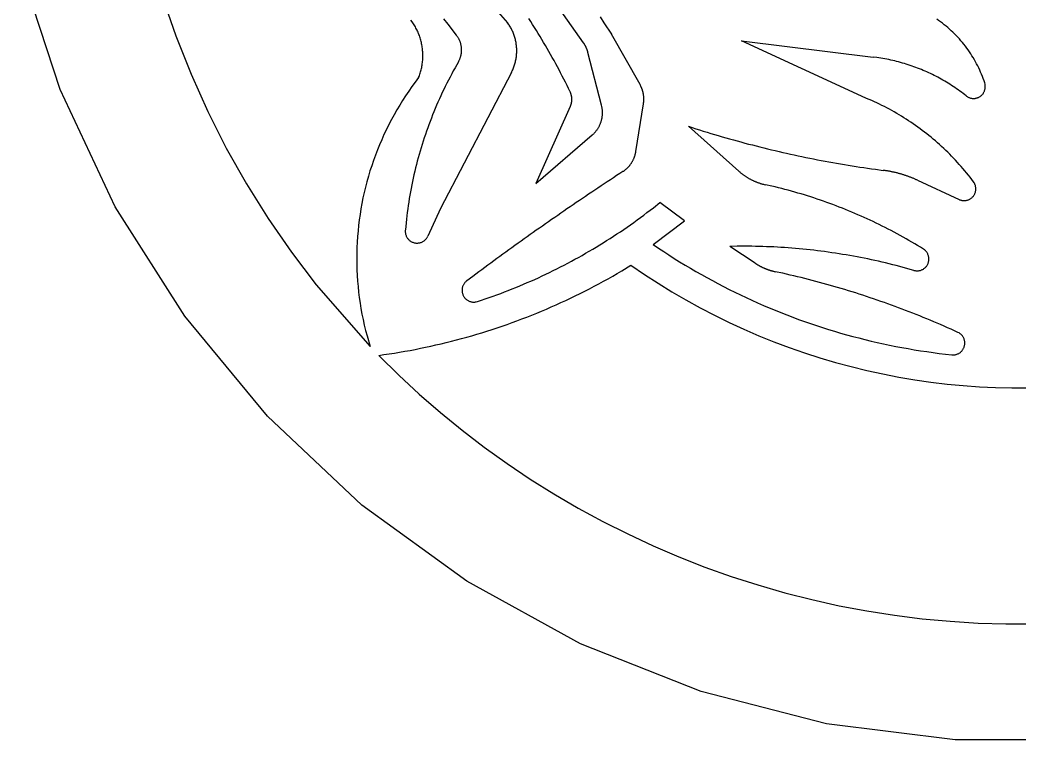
# Model space of a CAD drawing. Extents: x -25 to 325, y -25 to 325.
# Drawn here: x -19.5 to 150, y -24.7 to 97.4 of the extents above; entities that cross this region are included whole.
import ezdxf

# ---------------------------------------------------------------- set-up
doc = ezdxf.new("R2010")
doc.units = 0
doc.layers.get('0').update_dxf_attribs({"linetype": 'CONTINUOUS'})

msp = doc.modelspace()

# ---------------------------------------------------------------- linework, layer by layer
for p, q in [((76.026192, 93.492157), (62.650311, 112.43528)), ((85.600533, 86.400101), (80.745323, 94.977654)), ((102.791908, 93.812042), (125.089684, 91.073723)), ((123.133743, 84.4235), (102.791908, 93.812042)), ((79.086449, 82.900352), (76.784248, 91.853333)), ((63.803501, 88.444283), (51.808151, 65.400581)), ((84.904747, 75.072418), (86.187424, 83.153267)), ((73.787521, 82.668022), (67.956131, 69.633141)), ((102.350121, 71.733109), (93.794563, 79.338051)), ((67.956131, 69.633141), (77.508682, 77.868103)), ((132.643387, 70.189163), (139.675964, 66.930161)), ((93.164993, 63.32579), (88.958633, 66.410454)), ((51.808151, 65.400581), (49.623322, 60.70319)), ((87.836929, 59.306381), (93.164993, 63.32579)), ((105.096413, 56.155918), (100.83596, 58.99622))]:
    msp.add_line(p, q)
for points in [[(161.008774, -24.65468), (139.032089, -24.654675), (117.228683, -21.900257), (95.942436, -16.434868), (75.509048, -8.344708), (56.250729, 2.24265), (38.471218, 15.160233), (22.450909, 30.204319), (8.442447, 47.137657), (-3.333242, 65.693199), (-12.69045, 85.578308), (-19.481606, 106.479385)], [(4.694143, 101.21331), (6.951926, 94.646446), (9.506315, 88.189171), (12.352015, 81.854874), (15.483126, 75.656693), (18.893154, 69.607483), (22.575027, 63.719772), (26.521114, 58.005783), (30.723232, 52.477356), (39.860405, 42.022423)], [(61.556877, 98.662018), (63.145458, 96.886963)], [(48.082321, 87.585068), (48.15546, 87.773422), (48.224777, 87.963226), (48.290245, 88.154381), (48.351841, 88.346825), (48.409534, 88.540474), (48.463303, 88.735252), (48.513123, 88.931068), (48.558979, 89.127861), (48.600849, 89.325539), (48.638718, 89.524017), (48.672565, 89.723221), (48.702381, 89.923065), (48.728157, 90.123482), (48.749874, 90.324371), (48.767529, 90.525658), (48.781116, 90.727257), (48.790623, 90.929092), (48.796051, 91.131081), (48.797398, 91.333138), (48.794662, 91.535179), (48.787846, 91.737122), (48.776947, 91.938889), (48.761974, 92.140396), (48.742935, 92.34156), (48.719833, 92.54229), (48.692684, 92.742523), (48.661491, 92.942162), (48.626274, 93.141129), (48.58704, 93.33934), (48.543812, 93.53672), (48.496605, 93.733192), (48.445435, 93.928665), (48.390327, 94.12307), (48.331303, 94.316315), (48.268387, 94.508331), (48.201603, 94.699036), (48.130981, 94.888351), (48.056549, 95.076202), (47.978336, 95.262512), (47.896374, 95.447197), (47.810696, 95.630196), (47.72134, 95.811424), (47.628338, 95.990814), (47.531731, 96.168282), (47.431561, 96.343765), (47.327862, 96.517181), (47.22068, 96.688477), (47.110062, 96.857567), (46.996048, 97.024391), (46.75803, 97.350952)], [(52.293484, 97.570152), (53.003948, 96.639626), (54.462654, 94.807991)], [(63.803505, 88.444283), (63.882591, 88.600357), (63.958248, 88.758133), (64.030434, 88.917519), (64.099121, 89.078445), (64.164268, 89.240837), (64.225853, 89.404617), (64.283836, 89.569702), (64.338196, 89.736015), (64.388908, 89.903481), (64.435944, 90.072014), (64.479286, 90.241531), (64.518906, 90.411964), (64.554787, 90.583214), (64.586922, 90.755211), (64.61528, 90.927872), (64.639854, 91.101112), (64.660645, 91.274849), (64.67762, 91.44899), (64.690788, 91.623466), (64.700134, 91.798195), (64.705658, 91.973076), (64.707352, 92.148041), (64.705223, 92.323006), (64.699265, 92.497879), (64.689491, 92.672577), (64.675896, 92.847015), (64.658485, 93.021126), (64.637268, 93.194809), (64.612267, 93.367981), (64.583481, 93.540573), (64.550926, 93.712486), (64.514618, 93.883652), (64.474571, 94.053986), (64.430817, 94.223396), (64.383362, 94.391815), (64.332237, 94.559151), (64.277466, 94.725334), (64.219078, 94.890274), (64.157089, 95.053902), (64.091537, 95.216125), (64.022453, 95.376884), (63.949875, 95.536095), (63.873829, 95.69368), (63.794353, 95.849564), (63.711491, 96.00367), (63.625275, 96.15593), (63.535751, 96.306259), (63.442959, 96.454605), (63.346947, 96.600883), (63.145439, 96.886963)], [(73.749504, 85.199913), (73.489632, 85.733345), (73.226967, 86.265411), (72.96151, 86.796089), (72.693268, 87.325371), (72.422256, 87.853233), (72.148476, 88.379662), (71.871941, 88.904655), (71.592651, 89.428185), (71.310616, 89.950241), (71.025848, 90.470818), (70.73835, 90.989883), (70.448135, 91.507439), (70.155205, 92.02346), (69.859566, 92.537941), (69.561241, 93.050858), (69.260223, 93.562202), (68.956528, 94.071968), (68.650154, 94.580124), (68.341125, 95.08667), (68.029442, 95.591583), (67.715111, 96.094856), (67.39814, 96.596474), (67.078545, 97.09642), (66.756332, 97.594681)], [(78.845505, 97.868683), (79.469543, 96.898865), (80.745323, 94.977638)], [(144.028091, 86.676163), (143.902969, 87.049728), (143.770798, 87.42086), (143.631622, 87.789413), (143.485474, 88.155266), (143.332413, 88.51828), (143.172485, 88.878326), (143.005783, 89.235268), (142.832321, 89.588989), (142.652191, 89.939362), (142.465439, 90.286247), (142.272156, 90.629539), (142.072388, 90.969093), (141.866226, 91.30481), (141.653732, 91.636543), (141.434982, 91.964195), (141.210068, 92.287643), (140.97905, 92.606758), (140.74202, 92.92144), (140.499069, 93.231575), (140.250275, 93.537041), (139.995743, 93.83773), (139.73555, 94.133545), (139.469803, 94.424377), (139.198578, 94.710106), (138.921982, 94.990646), (138.640121, 95.265892), (138.353088, 95.535744), (138.060989, 95.800102), (137.763931, 96.058868), (137.462021, 96.311958), (137.155365, 96.55928), (136.84407, 96.800743), (136.528259, 97.036255), (136.208038, 97.265739), (135.883514, 97.489113)], [(54.82835, 90.267303), (54.875034, 90.350075), (54.919739, 90.433922), (54.96244, 90.518814), (55.003113, 90.604698), (55.041733, 90.691521), (55.078281, 90.779236), (55.112736, 90.867798), (55.145073, 90.957153), (55.175282, 91.047249), (55.203342, 91.138039), (55.229237, 91.229469), (55.252953, 91.321487), (55.274475, 91.414047), (55.293793, 91.507088), (55.310898, 91.600563), (55.325771, 91.69442), (55.338417, 91.788597), (55.34882, 91.883049), (55.356976, 91.97773), (55.362881, 92.072571), (55.366531, 92.167526), (55.367924, 92.262543), (55.367058, 92.357567), (55.363937, 92.452538), (55.358562, 92.547417), (55.350933, 92.642136), (55.341057, 92.736649), (55.328938, 92.830894), (55.314583, 92.924828), (55.298, 93.018402), (55.279202, 93.111549), (55.258194, 93.204224), (55.234993, 93.296371), (55.209606, 93.387947), (55.182053, 93.478889), (55.152348, 93.569153), (55.120506, 93.658684), (55.086548, 93.747437), (55.050488, 93.835358), (55.012352, 93.922394), (54.97216, 94.008499), (54.929932, 94.093628), (54.885693, 94.177727), (54.83947, 94.260757), (54.79129, 94.342659), (54.741173, 94.423401), (54.689156, 94.502922), (54.635265, 94.581192), (54.579529, 94.65815), (54.46265, 94.807999)], [(76.784256, 91.853333), (76.775269, 91.887779), (76.766029, 91.922157), (76.756554, 91.956474), (76.746834, 91.990723), (76.736862, 92.024902), (76.726654, 92.059006), (76.716202, 92.09304), (76.705513, 92.126991), (76.694572, 92.160873), (76.683403, 92.194672), (76.671982, 92.228394), (76.660324, 92.262032), (76.64843, 92.295586), (76.636299, 92.329056), (76.623924, 92.362434), (76.611313, 92.395729), (76.598473, 92.428932), (76.585388, 92.462044), (76.572067, 92.495056), (76.558517, 92.527977), (76.544731, 92.560799), (76.530708, 92.593521), (76.516457, 92.626144), (76.501976, 92.658669), (76.487259, 92.691086), (76.472313, 92.723396), (76.457138, 92.7556), (76.441734, 92.787697), (76.426102, 92.819679), (76.41024, 92.851547), (76.394157, 92.883308), (76.377838, 92.914955), (76.361305, 92.94648), (76.344543, 92.97789), (76.32756, 93.009178), (76.310356, 93.040344), (76.292923, 93.071381), (76.275276, 93.102303), (76.257408, 93.133095), (76.239319, 93.163757), (76.221016, 93.19429), (76.202492, 93.224693), (76.183754, 93.254959), (76.164803, 93.285095), (76.145638, 93.315094), (76.126259, 93.344963), (76.106667, 93.374687), (76.086861, 93.404266), (76.066849, 93.433708), (76.026192, 93.492165)], [(54.828358, 90.267311), (54.53474, 89.755852), (54.245529, 89.241898), (53.960743, 88.725479), (53.680401, 88.206627), (53.40453, 87.685394), (53.133144, 87.161804), (52.866264, 86.63591), (52.603916, 86.107735), (52.346111, 85.577324), (52.092869, 85.044724), (51.844215, 84.509972), (51.600163, 83.973099), (51.360729, 83.434151), (51.125938, 82.893158), (50.895798, 82.350182), (50.670334, 81.805237), (50.449558, 81.258385), (50.233486, 80.709648), (50.022137, 80.159081), (49.815525, 79.60672), (49.613663, 79.052597), (49.416569, 78.496765), (49.224258, 77.939262), (49.036743, 77.380127), (48.854034, 76.819405), (48.676155, 76.257133), (48.503105, 75.693352), (48.334908, 75.128105), (48.171574, 74.561432), (48.013111, 73.993378), (47.859531, 73.423988), (47.710854, 72.853294), (47.567078, 72.281349), (47.428223, 71.708191), (47.294296, 71.133858), (47.165306, 70.558395), (47.041267, 69.98185), (46.922184, 69.404251), (46.808064, 68.825661), (46.698921, 68.246109), (46.594757, 67.665642), (46.495586, 67.084297), (46.401413, 66.502121), (46.312241, 65.919167), (46.228081, 65.335457), (46.148937, 64.751053), (46.074818, 64.165985), (46.005726, 63.580307), (45.941666, 62.994057), (45.828697, 61.820354)], [(140.881302, 84.493317), (140.614166, 84.70327), (140.344772, 84.910309), (140.073151, 85.114418), (139.799316, 85.315567), (139.523331, 85.513733), (139.245209, 85.708885), (138.964981, 85.901016), (138.682678, 86.090088), (138.398346, 86.276093), (138.112015, 86.458992), (137.823715, 86.638779), (137.533478, 86.81543), (137.241348, 86.988914), (136.947342, 87.159225), (136.65152, 87.326332), (136.353897, 87.490219), (136.054504, 87.650864), (135.753387, 87.808258), (135.450592, 87.962364), (135.146133, 88.113182), (134.840057, 88.260689), (134.532394, 88.404861), (134.22319, 88.545692), (133.912476, 88.683159), (133.600281, 88.817238), (133.286667, 88.947929), (132.971634, 89.075203), (132.655243, 89.199059), (132.33754, 89.319466), (132.018539, 89.436424), (131.698288, 89.549911), (131.376816, 89.65992), (131.054184, 89.766426), (130.730408, 89.869431), (130.405533, 89.968918), (130.07959, 90.064873), (129.75264, 90.15728), (129.424698, 90.24614), (129.09581, 90.331429), (128.766022, 90.413147), (128.435364, 90.49128), (128.103867, 90.565826), (127.771599, 90.636765), (127.438568, 90.704102), (127.104836, 90.767815), (126.770424, 90.827896), (126.435379, 90.884354), (126.099747, 90.937172), (125.763557, 90.986343), (125.089676, 91.07373)], [(48.082336, 87.585075), (47.510803, 86.833969), (46.953552, 86.072212), (46.410778, 85.300072), (45.882675, 84.517822), (45.369431, 83.725746), (44.871231, 82.924118), (44.388248, 82.113235), (43.920662, 81.293373), (43.468632, 80.464836), (43.032318, 79.627914), (42.611885, 78.782906), (42.207474, 77.930107), (41.819233, 77.069832), (41.4473, 76.202385), (41.091805, 75.328064), (40.75288, 74.447189), (40.430641, 73.560081), (40.125202, 72.667046), (39.836678, 71.768402), (39.565163, 70.864471), (39.310764, 69.955574), (39.073563, 69.042046), (38.853649, 68.124199), (38.651096, 67.202362), (38.465984, 66.276871), (38.29837, 65.348045), (38.148323, 64.416222), (38.015888, 63.481735), (37.901115, 62.544914), (37.804047, 61.606094), (37.72472, 60.665607), (37.663155, 59.723793), (37.619381, 58.780983), (37.59341, 57.837513), (37.585251, 56.893723), (37.59491, 55.949947), (37.622379, 55.006519), (37.667656, 54.063782), (37.730717, 53.122066), (37.811539, 52.181705), (37.910099, 51.243042), (38.026363, 50.306404), (38.160282, 49.372128), (38.311813, 48.440544), (38.4809, 47.51199), (38.667484, 46.586792), (38.871502, 45.665279), (39.092876, 44.747784), (39.331528, 43.834629), (39.860386, 42.022449)], [(140.881287, 84.493309), (140.961288, 84.432938), (141.04422, 84.376648), (141.129852, 84.324577), (141.218002, 84.276871), (141.308411, 84.233635), (141.400894, 84.194984), (141.495178, 84.161011), (141.591064, 84.131805), (141.688278, 84.107445), (141.786606, 84.087982), (141.885773, 84.073471), (141.985535, 84.063942), (142.085663, 84.059425), (142.185883, 84.059937), (142.285965, 84.06546), (142.385635, 84.075996), (142.48465, 84.091507), (142.582764, 84.111961), (142.679733, 84.137306), (142.775314, 84.167473), (142.869263, 84.202393), (142.961334, 84.241974), (143.051315, 84.286118), (143.138977, 84.334717), (143.224091, 84.38765), (143.306442, 84.444771), (143.385818, 84.505951), (143.462051, 84.57103), (143.534912, 84.639847), (143.604248, 84.712227), (143.669861, 84.787987), (143.731598, 84.866943), (143.789291, 84.948891), (143.842819, 85.03363), (143.892029, 85.120941), (143.936813, 85.210609), (143.977051, 85.302406), (144.012619, 85.396103), (144.043472, 85.491463), (144.069489, 85.588257), (144.090637, 85.686226), (144.106842, 85.785133), (144.118073, 85.884727), (144.124313, 85.984756), (144.125519, 86.084976), (144.121704, 86.185127), (144.112885, 86.284966), (144.099075, 86.384239), (144.080307, 86.482689), (144.028091, 86.676155)], [(73.787521, 82.668015), (73.808052, 82.714981), (73.827782, 82.762291), (73.846695, 82.809929), (73.864792, 82.857887), (73.882072, 82.906143), (73.898521, 82.954689), (73.914139, 83.00351), (73.928917, 83.052582), (73.942856, 83.101906), (73.955948, 83.151466), (73.968201, 83.201233), (73.979591, 83.251213), (73.990135, 83.301369), (73.999809, 83.351707), (74.008629, 83.402199), (74.016586, 83.452835), (74.023674, 83.503593), (74.0299, 83.554474), (74.035248, 83.605453), (74.039726, 83.656509), (74.043335, 83.707642), (74.046066, 83.758827), (74.04792, 83.810043), (74.048904, 83.86129), (74.049011, 83.912552), (74.048241, 83.963799), (74.046593, 84.01503), (74.044075, 84.066223), (74.04068, 84.117371), (74.036415, 84.168449), (74.031273, 84.219444), (74.025261, 84.270348), (74.018379, 84.321144), (74.010635, 84.371811), (74.002022, 84.422333), (73.992554, 84.47271), (73.982224, 84.522911), (73.971031, 84.572937), (73.958992, 84.622757), (73.946098, 84.672363), (73.932365, 84.721748), (73.917786, 84.770889), (73.902374, 84.819771), (73.886124, 84.868385), (73.869049, 84.91671), (73.851151, 84.964745), (73.832428, 85.012459), (73.812897, 85.059845), (73.792564, 85.106895), (73.749496, 85.199921)], [(86.187431, 83.153275), (86.197334, 83.218452), (86.206383, 83.28376), (86.214569, 83.349182), (86.221886, 83.414703), (86.22834, 83.480316), (86.233932, 83.546013), (86.238655, 83.611771), (86.242516, 83.677589), (86.245499, 83.743446), (86.24762, 83.809349), (86.248871, 83.875267), (86.249252, 83.941193), (86.248764, 84.007118), (86.247406, 84.073036), (86.245178, 84.138931), (86.242081, 84.204788), (86.238121, 84.270599), (86.233284, 84.336349), (86.227592, 84.402031), (86.221024, 84.467636), (86.2136, 84.533142), (86.205307, 84.598549), (86.196159, 84.663841), (86.186142, 84.729004), (86.17527, 84.794037), (86.163544, 84.858917), (86.150963, 84.92363), (86.137527, 84.988182), (86.123245, 85.052544), (86.108116, 85.116714), (86.09214, 85.180679), (86.075317, 85.244423), (86.057663, 85.307945), (86.039169, 85.371231), (86.019844, 85.434265), (85.999687, 85.49704), (85.978706, 85.55954), (85.956902, 85.621758), (85.93428, 85.683685), (85.910843, 85.745308), (85.886597, 85.806618), (85.861542, 85.867599), (85.835686, 85.928253), (85.809029, 85.988556), (85.781586, 86.0485), (85.753349, 86.108078), (85.724335, 86.167282), (85.694542, 86.226089), (85.663971, 86.284508), (85.600533, 86.400101)], [(142.117554, 69.943893), (141.831223, 70.321823), (141.540802, 70.69664), (141.246353, 71.068283), (140.947891, 71.436714), (140.645447, 71.801888), (140.339066, 72.163765), (140.028793, 72.522308), (139.714645, 72.877464), (139.396667, 73.229195), (139.074905, 73.577461), (138.74939, 73.922226), (138.420151, 74.263435), (138.08725, 74.601067), (137.750702, 74.935066), (137.410553, 75.265404), (137.066833, 75.592033), (136.71962, 75.914925), (136.368912, 76.234039), (136.014771, 76.549324), (135.657242, 76.860764), (135.296356, 77.168312), (134.932159, 77.471924), (134.564697, 77.771584), (134.194, 78.067238), (133.820145, 78.358864), (133.44313, 78.646416), (133.063034, 78.929871), (132.679886, 79.20919), (132.293732, 79.484344), (131.904617, 79.755302), (131.512604, 80.022026), (131.117706, 80.284485), (130.720001, 80.542656), (130.319519, 80.796494), (129.916321, 81.04599), (129.510422, 81.2911), (129.101913, 81.531792), (128.690811, 81.768051), (128.277161, 81.99984), (127.861046, 82.227135), (127.442482, 82.449913), (127.02153, 82.668137), (126.598244, 82.881798), (126.172661, 83.090851), (125.744843, 83.29528), (125.314835, 83.495071), (124.882683, 83.690186), (124.448448, 83.880615), (124.012177, 84.066322), (123.133743, 84.4235)], [(77.508682, 77.868103), (77.590401, 77.940117), (77.670532, 78.013893), (77.749039, 78.089401), (77.825874, 78.166595), (77.901016, 78.245445), (77.974426, 78.32592), (78.046059, 78.407967), (78.115891, 78.491562), (78.183884, 78.576653), (78.250008, 78.663208), (78.314232, 78.751183), (78.376526, 78.84053), (78.436852, 78.931221), (78.495193, 79.023201), (78.551521, 79.116432), (78.605797, 79.210861), (78.658005, 79.306458), (78.708122, 79.403168), (78.756119, 79.500938), (78.801971, 79.599739), (78.845665, 79.699516), (78.887169, 79.800217), (78.926476, 79.901802), (78.963562, 80.004219), (78.998398, 80.107414), (79.030991, 80.211349), (79.061302, 80.315971), (79.089333, 80.421219), (79.115059, 80.527061), (79.138474, 80.633438), (79.159569, 80.740295), (79.178337, 80.847588), (79.194756, 80.955269), (79.208824, 81.063278), (79.220543, 81.17157), (79.229897, 81.280083), (79.236877, 81.388786), (79.241501, 81.497604), (79.243744, 81.606506), (79.243614, 81.715431), (79.241119, 81.824318), (79.236244, 81.933136), (79.229004, 82.041817), (79.219398, 82.150314), (79.207436, 82.258575), (79.193115, 82.366554), (79.176445, 82.47419), (79.157433, 82.581444), (79.136086, 82.688248), (79.086449, 82.900352)], [(93.794548, 79.338028), (94.426903, 79.133133), (95.059998, 78.93055), (95.693825, 78.73027), (96.328377, 78.532295), (96.963654, 78.336639), (97.599632, 78.143303), (98.236313, 77.952278), (98.87368, 77.76358), (99.511734, 77.577202), (100.150467, 77.39315), (100.789864, 77.211426), (101.429916, 77.032036), (102.070618, 76.854973), (102.71196, 76.680244), (103.353935, 76.507858), (103.996536, 76.337814), (104.639755, 76.170113), (105.283577, 76.004753), (105.927994, 75.841736), (106.573006, 75.681076), (107.218597, 75.522758), (107.864761, 75.366798), (108.511482, 75.213196), (109.158768, 75.061943), (109.806595, 74.913055), (110.454964, 74.766533), (111.103859, 74.622368), (111.753281, 74.480568), (112.403206, 74.341133), (113.053642, 74.204071), (113.704575, 74.069382), (114.355988, 73.937057), (115.007881, 73.807114), (115.66024, 73.679543), (116.313065, 73.554352), (116.966339, 73.431534), (117.620056, 73.311104), (118.274208, 73.193054), (118.928787, 73.077385), (119.583778, 72.964104), (120.239182, 72.85321), (120.894989, 72.744705), (121.551178, 72.638596), (122.207756, 72.534866), (122.864708, 72.43354), (123.522018, 72.334602), (124.179688, 72.23806), (124.837708, 72.143913), (125.496063, 72.05217), (126.814079, 71.875832)], [(82.70002, 71.669586), (82.768196, 71.714897), (82.835617, 71.761322), (82.902275, 71.808838), (82.96814, 71.857445), (83.033203, 71.90712), (83.097443, 71.957855), (83.160851, 72.009628), (83.223396, 72.062439), (83.285065, 72.116264), (83.345856, 72.171097), (83.405731, 72.226913), (83.464684, 72.283707), (83.522705, 72.341454), (83.579773, 72.400139), (83.635864, 72.459755), (83.690979, 72.520287), (83.745094, 72.581703), (83.798195, 72.644005), (83.850273, 72.707161), (83.901306, 72.771164), (83.951286, 72.835999), (84.000198, 72.901634), (84.048027, 72.968063), (84.094765, 73.035271), (84.140396, 73.103233), (84.184906, 73.171936), (84.228287, 73.241356), (84.270523, 73.311478), (84.311607, 73.382278), (84.351532, 73.453743), (84.390274, 73.525848), (84.427834, 73.598587), (84.464195, 73.671928), (84.499359, 73.74585), (84.533295, 73.820343), (84.566017, 73.895378), (84.597504, 73.97094), (84.627747, 74.047005), (84.656746, 74.123558), (84.684479, 74.200577), (84.710953, 74.278038), (84.736153, 74.355919), (84.760078, 74.434204), (84.782715, 74.512871), (84.804062, 74.591896), (84.82412, 74.671265), (84.842865, 74.750946), (84.860306, 74.830925), (84.876434, 74.911179), (84.904747, 75.072426)], [(82.70005, 71.669579), (82.169846, 71.322929), (81.640076, 70.975609), (81.110756, 70.627617), (80.581879, 70.278954), (80.053436, 69.929619), (79.525444, 69.579605), (78.997902, 69.228928), (78.470795, 68.877586), (77.944138, 68.525566), (77.417931, 68.172882), (76.892174, 67.819534), (76.366859, 67.465515), (75.842003, 67.110825), (75.317589, 66.755478), (74.793633, 66.39946), (74.270126, 66.04277), (73.74707, 65.685425), (73.224472, 65.327415), (72.702332, 64.968742), (72.180641, 64.609406), (71.659416, 64.249405), (71.138641, 63.888741), (70.618324, 63.52742), (70.098473, 63.165436), (69.579071, 62.802795), (69.060143, 62.439491), (68.541664, 62.075531), (68.023659, 61.710915), (67.506111, 61.345638), (66.989029, 60.979706), (66.472412, 60.613117), (65.956261, 60.245872), (65.440575, 59.877972), (64.925354, 59.509415), (64.410606, 59.140209), (63.896328, 58.770348), (63.382515, 58.39983), (62.869179, 58.028664), (62.356312, 57.656845), (61.843918, 57.284378), (61.331997, 56.911259), (60.820549, 56.537487), (60.309578, 56.163071), (59.79908, 55.788002), (59.289063, 55.412289), (58.779518, 55.035927), (58.270458, 54.658916), (57.761871, 54.281261), (57.253769, 53.902962), (56.241096, 53.145996)], [(102.350121, 71.733109), (102.425209, 71.66703), (102.500954, 71.601707), (102.577347, 71.537148), (102.654381, 71.473358), (102.732056, 71.410339), (102.810349, 71.348099), (102.889267, 71.286644), (102.968796, 71.225983), (103.04892, 71.166122), (103.129646, 71.107063), (103.21096, 71.048813), (103.292847, 70.991386), (103.375305, 70.934776), (103.458328, 70.87899), (103.541901, 70.824043), (103.626022, 70.769936), (103.710678, 70.716667), (103.795868, 70.664253), (103.881577, 70.612694), (103.967789, 70.561989), (104.054512, 70.512154), (104.141724, 70.463188), (104.229424, 70.415092), (104.317604, 70.367882), (104.40625, 70.321548), (104.495354, 70.276108), (104.584908, 70.231567), (104.674896, 70.18792), (104.765327, 70.145172), (104.856178, 70.103333), (104.947441, 70.062401), (105.039108, 70.022385), (105.13118, 69.983292), (105.223625, 69.945122), (105.31646, 69.907875), (105.409653, 69.871559), (105.503212, 69.836174), (105.597115, 69.801735), (105.69136, 69.768227), (105.785934, 69.735672), (105.880829, 69.704063), (105.976036, 69.673401), (106.071541, 69.643692), (106.167343, 69.614944), (106.263428, 69.587151), (106.359787, 69.560326), (106.456406, 69.534462), (106.553284, 69.509567), (106.650398, 69.485641), (106.845352, 69.440712)], [(132.643387, 70.189163), (132.534851, 70.239067), (132.426041, 70.288315), (132.316925, 70.336914), (132.20752, 70.384865), (132.097824, 70.432159), (131.987854, 70.478798), (131.877609, 70.524773), (131.76709, 70.570099), (131.656311, 70.614754), (131.545258, 70.658752), (131.433945, 70.702087), (131.322372, 70.744751), (131.210556, 70.786758), (131.09848, 70.828087), (130.98616, 70.868752), (130.873611, 70.908737), (130.760803, 70.948059), (130.647781, 70.986702), (130.534531, 71.024666), (130.421051, 71.061958), (130.307343, 71.098572), (130.193436, 71.134499), (130.0793, 71.169754), (129.964966, 71.204323), (129.850418, 71.238205), (129.735672, 71.271408), (129.620743, 71.303925), (129.5056, 71.335747), (129.390289, 71.36689), (129.27478, 71.397339), (129.159103, 71.427101), (129.043243, 71.456169), (128.927216, 71.484543), (128.811005, 71.512222), (128.694656, 71.539215), (128.578125, 71.565506), (128.461456, 71.591103), (128.344635, 71.615997), (128.227661, 71.640198), (128.110535, 71.663704), (127.993286, 71.686501), (127.8759, 71.708603), (127.758385, 71.730003), (127.640739, 71.750702), (127.522972, 71.770699), (127.40509, 71.789986), (127.287094, 71.808571), (127.168991, 71.826454), (127.050781, 71.843628), (126.814064, 71.875862)], [(139.675964, 66.930161), (139.771255, 66.888969), (139.868576, 66.852776), (139.967621, 66.821686), (140.068161, 66.795769), (140.169907, 66.775108), (140.272583, 66.759758), (140.375916, 66.749756), (140.47963, 66.745125), (140.58345, 66.745888), (140.687088, 66.752037), (140.790268, 66.76355), (140.892715, 66.780411), (140.994141, 66.802559), (141.094284, 66.829941), (141.192871, 66.86248), (141.289642, 66.900093), (141.384323, 66.94268), (141.476669, 66.99012), (141.566437, 67.04229), (141.653366, 67.099052), (141.737228, 67.16024), (141.81781, 67.2257), (141.894882, 67.295258), (141.968246, 67.368721), (142.037704, 67.445885), (142.103058, 67.526558), (142.164139, 67.610504), (142.220779, 67.697517), (142.272827, 67.787346), (142.320145, 67.879753), (142.36261, 67.974495), (142.400085, 68.071312), (142.432495, 68.169945), (142.459747, 68.270119), (142.481766, 68.371582), (142.498489, 68.474045), (142.509857, 68.57724), (142.515869, 68.680885), (142.516495, 68.784706), (142.511734, 68.888412), (142.501587, 68.991737), (142.486099, 69.094398), (142.465302, 69.196114), (142.439255, 69.296608), (142.408035, 69.395622), (142.371704, 69.492882), (142.330383, 69.588127), (142.28418, 69.681099), (142.233215, 69.771545), (142.117554, 69.943901)], [(133.619827, 58.545715), (133.135208, 58.844879), (132.64859, 59.140808), (132.160019, 59.433487), (131.66951, 59.722904), (131.177078, 60.009045), (130.682755, 60.291901), (130.186569, 60.571453), (129.688507, 60.847694), (129.188629, 61.120609), (128.686951, 61.39019), (128.183472, 61.656418), (127.678238, 61.919289), (127.171265, 62.178783), (126.662567, 62.434898), (126.152184, 62.687614), (125.640121, 62.936924), (125.126411, 63.182816), (124.611069, 63.425278), (124.094124, 63.664303), (123.5756, 63.899876), (123.055519, 64.131989), (122.533905, 64.360634), (122.010773, 64.585793), (121.486153, 64.807465), (120.960068, 65.025635), (120.432541, 65.240295), (119.903595, 65.451431), (119.37326, 65.659042), (118.841545, 65.863113), (118.308487, 66.063637), (117.774101, 66.260605), (117.238419, 66.454002), (116.701454, 66.643829), (116.163239, 66.830078), (115.623795, 67.012733), (115.083145, 67.191788), (114.541313, 67.367233), (113.998329, 67.53907), (113.454208, 67.707283), (112.908974, 67.871864), (112.362663, 68.032806), (111.815292, 68.190109), (111.266876, 68.343758), (110.717453, 68.493752), (110.167046, 68.640083), (109.615677, 68.782738), (109.063362, 68.921715), (108.510139, 69.057014), (107.956024, 69.188622), (106.845345, 69.440712)], [(58.063854, 49.645229), (58.721539, 49.863529), (59.377663, 50.086472), (60.032196, 50.314045), (60.685101, 50.546242), (61.336353, 50.783047), (61.985912, 51.024448), (62.633751, 51.270435), (63.279835, 51.520996), (63.924129, 51.776115), (64.566605, 52.035782), (65.20723, 52.299988), (65.84597, 52.56871), (66.482796, 52.841942), (67.117676, 53.119671), (67.75058, 53.401875), (68.38147, 53.688549), (69.010315, 53.979675), (69.637085, 54.275238), (70.261757, 54.575226), (70.884293, 54.87962), (71.504654, 55.188404), (72.122826, 55.501568), (72.738762, 55.819092), (73.352448, 56.140965), (73.963837, 56.467163), (74.572899, 56.79768), (75.179619, 57.132488), (75.783951, 57.471581), (76.38588, 57.814934), (76.985359, 58.162533), (77.582367, 58.514359), (78.176872, 58.870399), (78.768852, 59.230633), (79.358269, 59.595039), (79.945091, 59.963604), (80.529305, 60.336311), (81.110863, 60.713135), (81.689743, 61.094063), (82.265923, 61.479073), (82.839363, 61.868145), (83.410042, 62.261261), (83.977921, 62.658401), (84.542984, 63.059547), (85.105194, 63.464676), (85.664528, 63.873768), (86.220963, 64.286804), (86.774452, 64.703758), (87.324989, 65.124619), (87.872536, 65.549362), (88.958633, 66.410461)], [(45.82869, 61.820362), (45.816517, 61.709534), (45.810535, 61.598198), (45.810772, 61.486702), (45.817219, 61.375389), (45.829857, 61.264614), (45.848652, 61.154713), (45.873539, 61.046028), (45.904446, 60.938904), (45.941277, 60.833664), (45.983913, 60.73064), (46.032223, 60.630154), (46.086056, 60.532516), (46.145252, 60.43803), (46.209618, 60.346989), (46.278957, 60.259678), (46.353054, 60.176365), (46.431679, 60.097313), (46.514587, 60.022762), (46.601521, 59.952946), (46.692211, 59.888088), (46.786373, 59.828381), (46.883717, 59.774014), (46.98394, 59.725159), (47.086731, 59.681961), (47.191765, 59.644562), (47.298725, 59.613071), (47.407269, 59.587589), (47.517067, 59.568199), (47.627773, 59.554958), (47.739048, 59.547905), (47.850544, 59.547062), (47.96191, 59.552437), (48.072803, 59.564007), (48.18288, 59.581741), (48.291801, 59.605583), (48.39922, 59.635456), (48.50481, 59.671268), (48.608238, 59.712906), (48.709187, 59.760246), (48.807339, 59.813141), (48.902393, 59.871418), (48.994049, 59.934906), (49.082027, 60.003399), (49.16605, 60.076691), (49.245857, 60.154549), (49.321205, 60.236736), (49.391853, 60.322994), (49.457584, 60.413055), (49.518196, 60.506638), (49.623314, 60.70319)], [(87.836937, 59.30637), (88.720924, 58.705925), (89.610703, 58.114094), (90.50618, 57.530933), (91.407288, 56.956501), (92.313934, 56.39085), (93.226036, 55.83403), (94.143494, 55.286102), (95.066238, 54.747108), (95.994179, 54.21711), (96.927216, 53.696148), (97.865273, 53.184273), (98.808258, 52.681538), (99.756088, 52.187984), (100.708664, 51.703663), (101.665894, 51.228619), (102.627701, 50.762897), (103.593987, 50.306541), (104.564659, 49.859592), (105.539627, 49.422096), (106.518799, 48.994091), (107.502083, 48.575619), (108.489388, 48.166721), (109.480614, 47.767429), (110.475677, 47.377789), (111.474472, 46.997833), (112.476921, 46.627598), (113.48291, 46.267117), (114.492355, 45.916428), (115.505165, 45.575562), (116.521233, 45.244553), (117.540474, 44.923428), (118.562782, 44.612217), (119.588066, 44.310955), (120.616226, 44.019669), (121.647171, 43.738384), (122.680801, 43.467125), (123.71701, 43.205925), (124.755714, 42.9548), (125.796814, 42.713779), (126.840195, 42.482883), (127.885773, 42.262135), (128.933456, 42.051552), (129.983124, 41.851158), (131.034683, 41.660973), (132.088058, 41.48101), (133.143127, 41.311291), (134.199783, 41.151829), (135.25795, 41.00264), (136.317505, 40.863735), (138.440552, 40.616829)], [(132.010071, 54.925488), (131.414963, 55.094982), (130.818848, 55.260963), (130.221771, 55.42342), (129.623749, 55.582348), (129.024796, 55.737743), (128.424927, 55.889595), (127.824181, 56.037907), (127.222565, 56.182667), (126.62011, 56.323872), (126.01683, 56.461517), (125.412743, 56.5956), (124.807884, 56.726109), (124.202255, 56.853046), (123.595894, 56.976406), (122.988815, 57.096184), (122.381035, 57.212376), (121.772583, 57.324974), (121.163475, 57.433979), (120.553734, 57.539383), (119.943382, 57.64119), (119.332436, 57.739388), (118.720924, 57.833977), (118.108864, 57.92495), (117.496277, 58.012314), (116.883186, 58.096054), (116.269615, 58.176174), (115.655571, 58.25267), (115.041092, 58.325539), (114.426193, 58.394779), (113.810898, 58.460388), (113.195229, 58.522358), (112.579201, 58.580696), (111.962837, 58.635395), (111.346161, 58.686451), (110.729195, 58.733868), (110.111961, 58.777637), (109.494484, 58.817764), (108.87677, 58.854244), (108.258858, 58.887074), (107.640762, 58.916256), (107.022507, 58.941788), (106.404106, 58.963669), (105.785591, 58.981899), (105.166977, 58.996475), (104.548294, 59.007397), (103.92955, 59.014668), (103.310776, 59.018284), (102.691994, 59.018246), (102.073219, 59.014557), (100.835953, 58.996216)], [(132.010071, 54.925491), (132.118881, 54.897438), (132.22908, 54.875542), (132.340347, 54.859867), (132.452316, 54.850468), (132.564636, 54.84737), (132.676956, 54.850586), (132.78891, 54.860104), (132.900162, 54.875896), (133.010345, 54.897907), (133.119125, 54.926075), (133.226151, 54.960304), (133.33107, 55.000492), (133.433578, 55.046509), (133.53334, 55.098209), (133.630051, 55.15543), (133.723389, 55.217995), (133.813049, 55.285698), (133.898788, 55.358334), (133.980301, 55.435665), (134.057343, 55.517456), (134.129669, 55.603443), (134.197067, 55.693356), (134.259293, 55.786915), (134.316177, 55.883816), (134.367523, 55.983761), (134.413177, 56.086433), (134.452988, 56.191505), (134.486832, 56.298645), (134.514618, 56.40752), (134.53624, 56.517784), (134.551636, 56.629086), (134.56076, 56.741077), (134.563568, 56.853405), (134.560074, 56.965714), (134.550278, 57.077652), (134.53421, 57.188858), (134.511932, 57.298988), (134.48349, 57.407692), (134.44899, 57.514629), (134.408539, 57.619461), (134.362274, 57.721851), (134.310318, 57.821487), (134.252853, 57.918045), (134.190063, 58.011223), (134.122131, 58.100727), (134.049286, 58.186279), (133.971756, 58.267601), (133.889771, 58.34444), (133.803604, 58.416557), (133.619812, 58.545715)], [(105.096413, 56.155926), (105.157837, 56.115299), (105.219559, 56.07513), (105.281578, 56.035416), (105.34388, 55.996159), (105.406479, 55.957363), (105.469353, 55.919029), (105.532516, 55.881157), (105.595947, 55.843754), (105.65966, 55.806816), (105.72364, 55.770348), (105.787888, 55.734356), (105.852394, 55.698833), (105.917168, 55.663792), (105.982193, 55.629227), (106.04747, 55.595139), (106.112999, 55.561535), (106.178772, 55.528412), (106.244789, 55.495777), (106.311043, 55.463627), (106.377533, 55.431969), (106.444252, 55.400799), (106.5112, 55.370121), (106.578377, 55.339939), (106.645767, 55.310253), (106.713379, 55.281059), (106.781197, 55.252369), (106.849228, 55.224178), (106.917465, 55.196487), (106.985909, 55.1693), (107.054543, 55.14262), (107.123375, 55.116444), (107.192398, 55.090775), (107.261612, 55.065617), (107.331001, 55.04097), (107.400574, 55.01683), (107.470329, 54.993206), (107.540245, 54.970097), (107.610336, 54.947502), (107.680588, 54.925426), (107.751007, 54.903866), (107.821579, 54.882824), (107.892303, 54.862305), (107.963173, 54.842308), (108.034195, 54.82283), (108.105354, 54.803879), (108.176651, 54.78545), (108.248085, 54.767548), (108.319649, 54.750172), (108.391335, 54.733322), (108.535072, 54.70121)], [(41.319443, 40.519695), (42.207153, 40.644054), (43.093819, 40.775639), (43.979385, 40.914444), (44.863789, 41.060463), (45.746975, 41.213684), (46.628883, 41.374096), (47.509453, 41.541691), (48.38863, 41.716454), (49.26635, 41.898376), (50.142563, 42.087444), (51.017204, 42.283646), (51.890217, 42.486969), (52.761543, 42.697399), (53.631126, 42.914925), (54.498909, 43.139526), (55.364834, 43.371193), (56.22884, 43.609909), (57.090874, 43.855656), (57.950874, 44.108421), (58.808788, 44.368183), (59.664558, 44.63493), (60.518124, 44.908642), (61.369431, 45.189297), (62.218422, 45.476883), (63.065041, 45.771378), (63.909233, 46.072758), (64.750946, 46.381012), (65.590111, 46.69611), (66.426682, 47.01804), (67.260605, 47.346775), (68.09182, 47.682293), (68.920273, 48.024574), (69.745911, 48.373596), (70.56868, 48.729336), (71.388519, 49.091766), (72.205376, 49.460865), (73.019203, 49.836609), (73.829933, 50.218971), (74.637527, 50.607925), (75.441925, 51.003452), (76.243073, 51.405518), (77.040916, 51.814098), (77.835403, 52.229168), (78.62648, 52.650696), (79.414101, 53.078659), (80.198204, 53.513023), (80.978745, 53.953766), (81.755661, 54.400852), (82.528915, 54.854256), (84.064049, 55.779793)], [(84.064064, 55.779766), (86.338844, 54.2281), (88.650116, 52.731342), (90.996567, 51.290352), (93.376839, 49.905956), (95.789581, 48.578945), (98.233398, 47.310081), (100.706902, 46.100094), (103.208672, 44.949669), (105.737274, 43.859474), (108.291252, 42.830132), (110.869141, 41.862236), (113.469467, 40.956337), (116.090736, 40.112957), (118.731453, 39.332581), (121.390091, 38.61565), (124.065132, 37.962585), (126.755043, 37.373753), (129.458282, 36.849491), (132.173294, 36.390102), (134.898529, 35.995853), (137.632431, 35.666965), (140.373413, 35.403625), (143.119919, 35.20599), (145.870361, 35.074173), (148.623184, 35.008244), (151.376785, 35.008244)], [(139.48381, 44.424526), (138.900574, 44.689644), (138.316223, 44.952286), (137.730774, 45.212448), (137.144211, 45.470127), (136.55658, 45.725311), (135.96785, 45.978001), (135.378067, 46.228191), (134.787216, 46.47588), (134.195328, 46.721058), (133.602417, 46.963722), (133.008469, 47.203873), (132.413498, 47.441498), (131.817535, 47.676598), (131.220581, 47.909168), (130.62265, 48.139206), (130.023743, 48.366703), (129.423874, 48.59166), (128.823059, 48.814068), (128.221298, 49.033924), (127.618622, 49.251228), (127.01503, 49.465973), (126.410522, 49.678154), (125.80513, 49.887772), (125.198845, 50.094818), (124.59169, 50.29929), (123.983681, 50.501186), (123.374809, 50.7005), (122.765106, 50.897228), (122.154572, 51.09137), (121.543213, 51.282921), (120.931053, 51.471874), (120.3181, 51.658234), (119.704353, 51.841988), (119.089844, 52.023136), (118.474564, 52.201679), (117.858528, 52.377605), (117.24176, 52.550922), (116.62426, 52.721619), (116.006042, 52.889694), (115.387115, 53.055149), (114.767494, 53.217972), (114.147186, 53.37817), (113.526199, 53.535732), (112.904556, 53.690659), (112.282257, 53.842945), (111.659325, 53.992596), (111.035759, 54.139599), (110.411575, 54.283955), (109.786781, 54.425663), (108.535057, 54.701202)], [(56.241089, 53.146023), (56.154613, 53.077404), (56.072056, 53.00412), (55.993668, 52.926388), (55.919685, 52.844452), (55.850338, 52.75856), (55.785839, 52.668972), (55.726376, 52.575962), (55.672138, 52.479813), (55.623287, 52.380814), (55.579975, 52.279274), (55.542328, 52.175499), (55.510468, 52.069805), (55.484486, 51.962513), (55.464462, 51.853951), (55.450459, 51.74445), (55.44252, 51.634342), (55.44067, 51.523964), (55.444912, 51.413654), (55.455231, 51.303745), (55.4716, 51.194572), (55.493969, 51.086468), (55.52227, 50.979767), (55.556412, 50.874786), (55.596294, 50.771851), (55.6418, 50.671268), (55.692783, 50.573357), (55.749088, 50.478401), (55.810551, 50.3867), (55.876976, 50.298531), (55.948166, 50.214161), (56.023903, 50.133842), (56.103958, 50.057831), (56.188084, 49.986351), (56.276024, 49.919621), (56.367512, 49.857845), (56.462273, 49.801208), (56.560009, 49.749889), (56.660431, 49.704041), (56.763229, 49.663803), (56.868092, 49.629299), (56.974697, 49.600632), (57.082722, 49.577892), (57.191837, 49.561146), (57.301712, 49.550446), (57.412006, 49.545822), (57.522392, 49.547295), (57.632523, 49.554855), (57.742073, 49.568478), (57.850704, 49.588127), (58.063885, 49.645237)], [(138.440552, 40.616817), (138.550735, 40.608158), (138.66124, 40.605598), (138.771713, 40.60915), (138.881821, 40.618797), (138.991226, 40.63451), (139.099609, 40.656246), (139.206604, 40.683933), (139.31192, 40.717491), (139.415222, 40.756817), (139.51619, 40.801788), (139.614517, 40.852268), (139.709915, 40.908104), (139.802078, 40.969124), (139.890717, 41.035141), (139.975586, 41.105957), (140.056412, 41.181351), (140.13295, 41.261097), (140.204956, 41.344948), (140.272232, 41.432648), (140.334549, 41.523933), (140.391739, 41.618519), (140.443619, 41.716122), (140.490021, 41.816441), (140.530807, 41.91917), (140.565857, 42.023994), (140.595062, 42.130596), (140.618332, 42.238647), (140.635605, 42.34782), (140.64682, 42.457783), (140.651932, 42.568195), (140.65094, 42.678719), (140.643845, 42.789021), (140.630676, 42.898766), (140.611465, 43.00761), (140.586258, 43.115231), (140.555145, 43.221294), (140.518234, 43.325474), (140.475601, 43.427456), (140.427414, 43.526932), (140.37381, 43.623589), (140.314941, 43.71714), (140.250992, 43.807293), (140.182159, 43.893776), (140.108658, 43.976326), (140.030716, 44.054691), (139.948563, 44.128628), (139.862442, 44.197914), (139.772629, 44.262337), (139.679382, 44.321697), (139.483795, 44.42453)], [(41.319462, 40.519672), (44.69957, 37.191025), (48.18158, 33.969128), (51.762119, 30.85709), (55.437721, 27.857929), (59.20483, 24.974545), (63.059803, 22.209728), (66.998909, 19.566156), (71.018333, 17.046385), (75.114182, 14.652852), (79.282509, 12.387876), (83.519264, 10.253647), (87.820351, 8.252232), (92.18161, 6.385566), (96.598816, 4.655456), (101.067703, 3.063577), (105.583939, 1.611468), (110.143158, 0.300536), (114.740944, -0.867952), (119.372856, -1.892865), (124.034401, -2.77321), (128.721069, -3.508137), (133.428345, -4.096933), (138.151642, -4.539029), (142.886414, -4.833997), (147.628052, -4.981553), (152.372009, -4.981552)]]:
    msp.add_lwpolyline(points)

doc.saveas('drawing.dxf')
